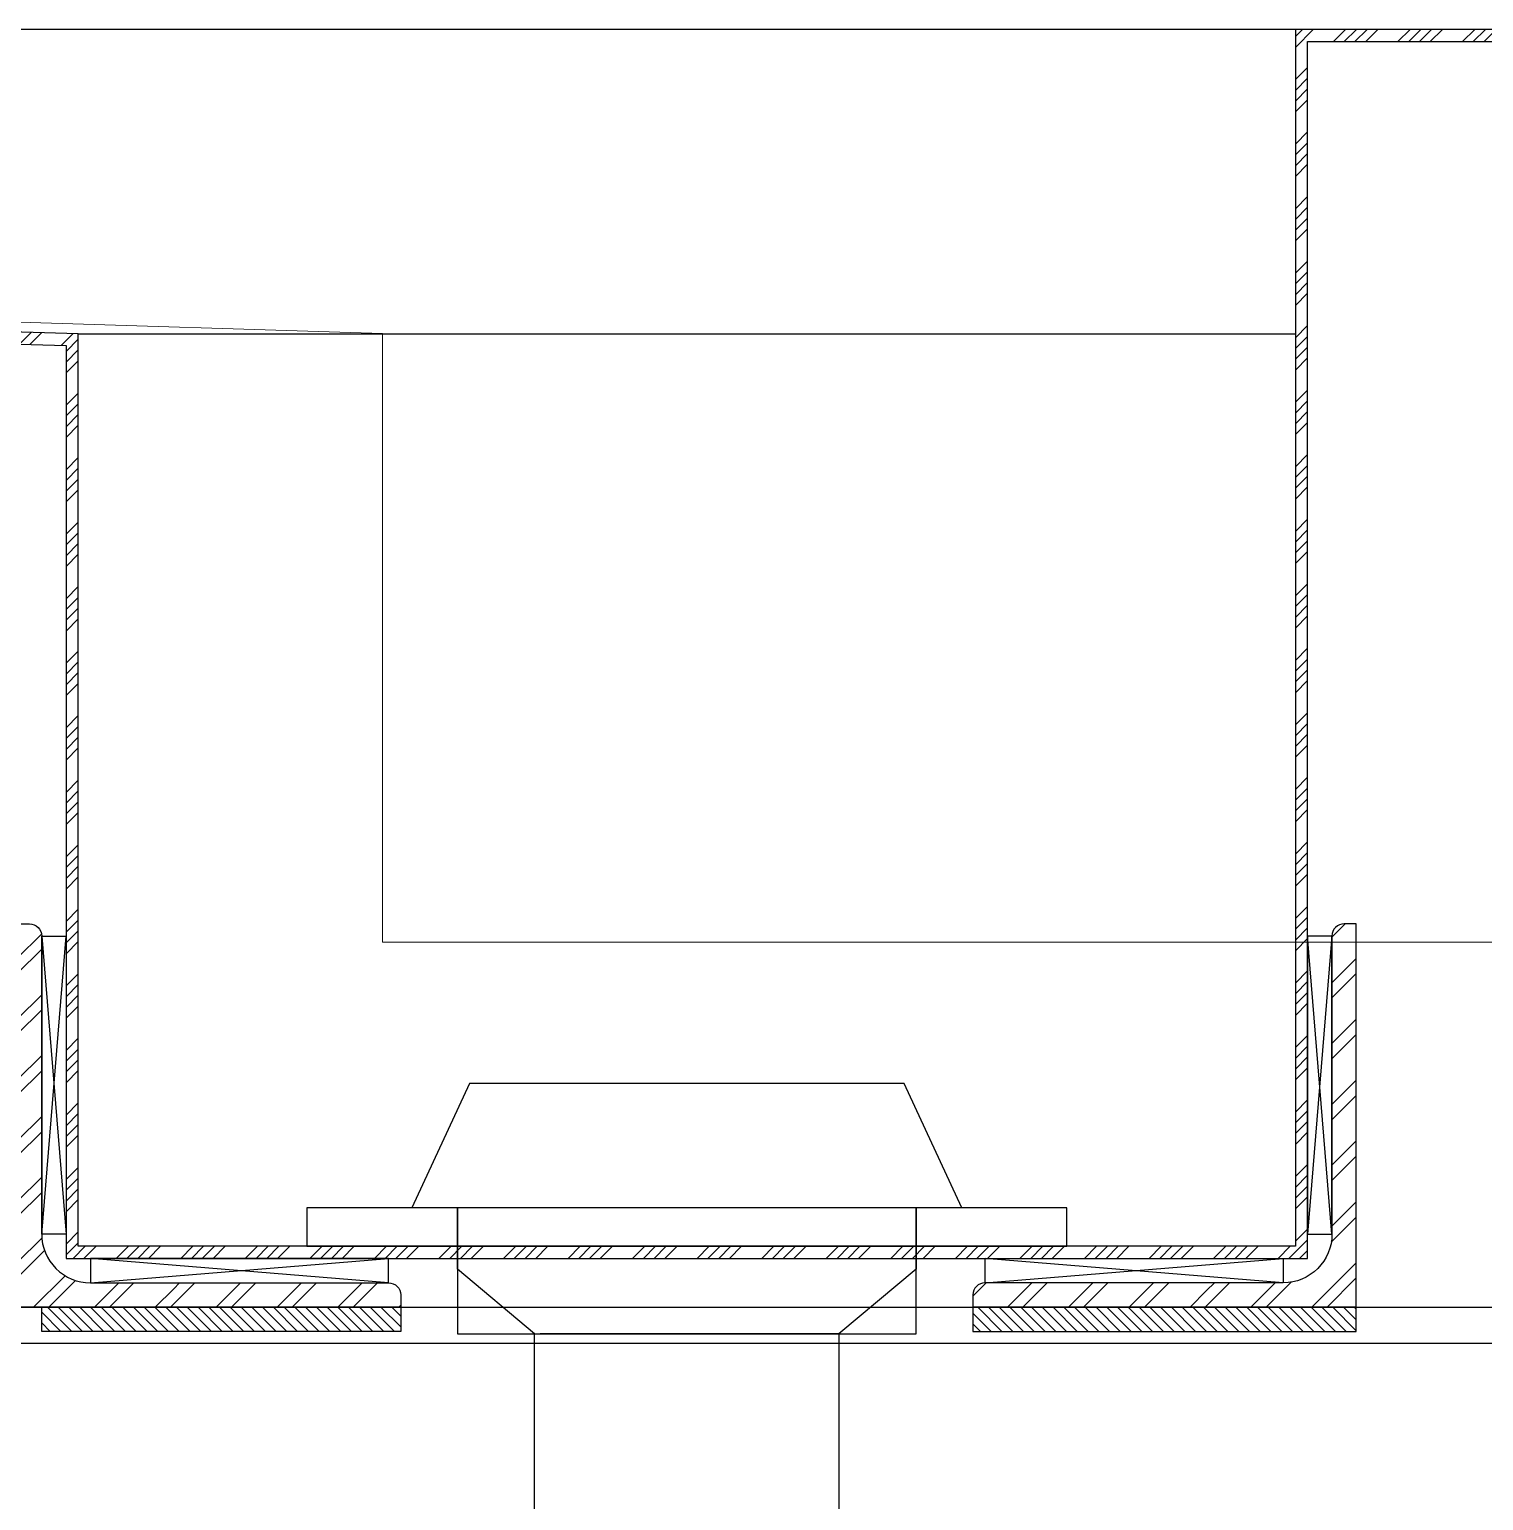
# Model space of a CAD drawing. Header units: millimetres. Extents: x 434053 to 1059003, y -2417481 to 936527.
# Drawn here: x 641811.5 to 642050.5, y -2247358 to -2247116.2 of the extents above; entities that cross this region are included whole.
import ezdxf

# ---------------------------------------------------------------- set-up
doc = ezdxf.new("R2010")
doc.units = ezdxf.units.MM
doc.header["$LTSCALE"] = 1000
doc.header["$MEASUREMENT"] = 0
doc.linetypes.add('HIDDEN', pattern=[9.525, 6.35, -3.175])
doc.linetypes.add('HIDDENX2', pattern=[19.05, 12.7, -6.35])
doc.layers.get('Defpoints').update_dxf_attribs({"color": 6})
doc.layers.add('A-DETL-0001', color=4, linetype='Continuous', lineweight=15)
for name, color, linetype in [('ALUM-V', 11, 'Continuous'), ('ELASTOMER-V', 241, 'Continuous'), ('HZHZNEWPLOTLAYER#@$TT', 7, 'Continuous'), ('STEEL', 3, 'Continuous'), ('STEEL-V', 71, 'Continuous'), ('SUS', 204, 'Continuous'), ('SUS-V', 201, 'Continuous'), ('WELD', 6, 'Continuous')]:
    doc.layers.add(name, color=color, linetype=linetype)
pattern_1 = [(225, (-32659.764, 70583.725), (-2e-15, -10.0013183), [20]), (225, (-32659.764, 70586.225), (-2e-15, -10.0013183), [20])]

# ---------------------------------------------------------------- blocks, each defined once
blk = doc.blocks.new('*U466')
at = {"color": 8, "linetype": 'HIDDENX2'}
for p, q in [((-35.69, 26.74), (-45.2, 6.35)), ((35.69, 26.74), (-35.69, 26.74)), ((45.2, 6.35), (35.69, 26.74)), ((-62.45, 6.35), (-62.45, 0)), ((62.45, 6.35), (-62.45, 6.35)), ((-37.7, -3.76), (-37.7, 6.35)), ((-37.7, 6.35), (-37.7, -14.41)), ((37.7, -14.41), (37.7, 6.35)), ((37.7, 6.35), (37.7, -3.76)), ((62.45, 0), (62.45, 6.35)), ((-62.45, 0), (62.45, 0)), ((-25, -14.41), (-37.7, -3.76)), ((37.7, -3.76), (25, -14.41)), ((-37.7, -14.41), (37.7, -14.41)), ((-25, -14.41), (25, -14.41)), ((25, -14.41), (-24.07, -14.41)), ((25, -14.41), (25, -219.03))]:
    blk.add_line(p, q, dxfattribs=at)
blk.add_lwpolyline([(0, -219.03, -0.393975), (25, -219.03, -0.393975), (0, -219.03, -0.393975), (-25, -219.03), (-25, -14.41)], format="xyb", dxfattribs=at)
blk = doc.blocks.new('A$C4EA60FE4')
at = {"layer": 'STEEL-V', "linetype": 'ByBlock'}
h = blk.add_hatch(dxfattribs=at)
h.set_pattern_fill('GEOL7', color=256, scale=20, angle=90, style=0, pattern_type=2)
h.set_pattern_definition(pattern_1)
edge = h.paths.add_edge_path()
edge.add_line((354.23, 569.46), (291.23, 569.46))
edge.add_line((291.23, 569.46), (291.23, 632.46))
edge.add_line((291.23, 632.46), (293.23, 632.46))
edge.add_arc((293.23, 630.46), 2, 0, 90, ccw=False)
edge.add_line((295.23, 630.46), (295.23, 581.46))
edge.add_arc((303.23, 581.46), 8, 180, 270)
edge.add_line((303.23, 573.46), (352.23, 573.46))
edge.add_arc((352.23, 571.46), 2, 0, 90, ccw=False)
edge.add_line((354.23, 571.46), (354.23, 569.46))
h = blk.add_hatch(dxfattribs=at)
h.set_pattern_fill('GEOL7', color=256, scale=20, angle=90, style=0, pattern_type=2)
h.set_pattern_definition(pattern_1)
edge = h.paths.add_edge_path()
edge.add_line((448.23, 569.46), (511.23, 569.46))
edge.add_line((511.23, 569.46), (511.23, 632.46))
edge.add_line((511.23, 632.46), (509.23, 632.46))
edge.add_arc((509.23, 630.46), 2, 450, 540)
edge.add_line((507.23, 630.46), (507.23, 581.46))
edge.add_arc((499.23, 581.46), 8, 270, 360, ccw=False)
edge.add_line((499.23, 573.46), (450.23, 573.46))
edge.add_arc((450.23, 571.46), 2, 450, 540)
edge.add_line((448.23, 571.46), (448.23, 569.46))
at = {"layer": 'SUS-V', "linetype": 'ByBlock'}
h = blk.add_hatch(dxfattribs=at)
h.set_pattern_fill('ANSI34', color=256, scale=10, style=0)
h.set_pattern_definition([(45, (-32659.764, 70583.725), (-5.30330086, 5.30330086), []), (45, (-32657.996, 70583.725), (-5.30330086, 5.30330086), []), (45, (-32656.2286, 70583.725), (-5.30330086, 5.30330086), []), (45, (-32654.461, 70583.725), (-5.30330086, 5.30330086), [])])
h.paths.add_polyline_path([(545.23, 732.99), (545.23, 779.46), (501.23, 779.46), (501.23, 579.46), (301.23, 579.46), (301.23, 729.46), (251.23, 730.89), (250.52, 705.9), (252.51, 705.84), (253.17, 728.84), (299.23, 727.52), (299.23, 577.46), (503.23, 577.46), (503.23, 777.46), (543.23, 777.46), (543.23, 732.99)])
at = {"layer": 'WELD'}
h = blk.add_hatch(dxfattribs=at)
h.set_pattern_fill('ANSI31', color=256, scale=10, angle=-90, style=0)
h.set_pattern_definition([(315, (27775.963, -90935.7643), (0.883883476, 0.883883476), [])])
h.paths.add_polyline_path([(354.23, 565.47), (295.23, 565.47), (295.23, 569.46), (354.23, 569.46)])
h = blk.add_hatch(dxfattribs=at)
h.set_pattern_fill('ANSI31', color=256, scale=10, angle=90, style=0)
h.set_pattern_definition([(135, (-26969.5072, 91904.69), (-0.883883476, -0.883883476), [])])
h.paths.add_polyline_path([(448.23, 565.47), (511.23, 565.47), (511.23, 569.46), (448.23, 569.46)])
at = {"layer": 'ALUM-V', "linetype": 'HIDDEN'}
blk.add_line((501.23, 779.46), (-1445.77, 779.46), dxfattribs=at)
at = {"layer": 'Defpoints'}
for points in [[(354.23, 565.47), (295.23, 565.47), (295.23, 569.46), (354.23, 569.46)], [(448.23, 565.47), (511.23, 565.47), (511.23, 569.46), (448.23, 569.46)]]:
    blk.add_lwpolyline(points, close=True, dxfattribs=at)
at = {"layer": 'ELASTOMER-V', "linetype": 'HIDDEN'}
for p, q in [((295.23, 630.46), (299.23, 581.46)), ((295.23, 581.46), (299.23, 630.46)), ((507.23, 630.46), (503.23, 581.46)), ((507.23, 581.46), (503.23, 630.46)), ((352.23, 573.46), (303.23, 577.46)), ((303.23, 573.46), (352.23, 577.46)), ((450.23, 573.46), (499.23, 577.46)), ((499.23, 573.46), (450.23, 577.46))]:
    blk.add_line(p, q, dxfattribs=at)
for points in [[(295.23, 581.46), (295.23, 630.46), (299.23, 630.46), (299.23, 581.46)], [(507.23, 581.46), (507.23, 630.46), (503.23, 630.46), (503.23, 581.46)], [(303.23, 573.46), (352.23, 573.46), (352.23, 577.46), (303.23, 577.46)], [(499.23, 573.46), (450.23, 573.46), (450.23, 577.46), (499.23, 577.46)]]:
    blk.add_lwpolyline(points, close=True, dxfattribs=at)
at = {"layer": 'STEEL'}
for points in [[(354.23, 569.46), (291.23, 569.46), (291.23, 632.46), (293.23, 632.46, -0.414214), (295.23, 630.46), (295.23, 581.46, 0.414214), (303.23, 573.46), (352.23, 573.46, -0.414214), (354.23, 571.46)], [(448.23, 569.46), (511.23, 569.46), (511.23, 632.46), (509.23, 632.46, 0.414214), (507.23, 630.46), (507.23, 581.46, -0.414214), (499.23, 573.46), (450.23, 573.46, 0.414214), (448.23, 571.46)]]:
    blk.add_lwpolyline(points, format="xyb", close=True, dxfattribs=at)
at = {"layer": 'STEEL-V', "linetype": 'ByBlock'}
blk.add_line((291.23, 569.46), (448.23, 569.46), dxfattribs=at)
at = {"layer": 'STEEL-V', "linetype": 'HIDDEN'}
blk.add_line((581.23, 563.46), (-1348.77, 563.46), dxfattribs=at)
at = {"layer": 'STEEL-V', "linetype": 'ByBlock'}
blk.add_lwpolyline([(581.23, 429.46), (-1348.77, 429.46), (-1348.77, 569.46), (581.23, 569.46)], dxfattribs=at)
at = {"layer": 'SUS'}
blk.add_lwpolyline([(545.23, 732.99), (545.23, 779.46), (501.23, 779.46), (501.23, 579.46), (301.23, 579.46), (301.23, 729.46), (251.23, 730.89), (250.52, 705.9), (252.51, 705.84), (253.17, 728.84), (299.23, 727.52), (299.23, 577.46), (503.23, 577.46), (503.23, 777.46), (543.23, 777.46), (543.23, 732.99)], close=True, dxfattribs=at)
at = {"layer": 'SUS-V', "linetype": 'HIDDEN'}
blk.add_line((301.23, 729.46), (501.23, 729.46), dxfattribs=at)
at = {"linetype": 'ByBlock'}
blk.add_blockref('*U466', (401.23, 579.46), dxfattribs=at)
blk = doc.blocks.new('A$C6AE5520D')
at = {"layer": 'A-DETL-0001'}
blk.add_lwpolyline([(15977.23, 9115.14), (16177.23, 9115.14), (16177.23, 9165.14), (16177.23, 9265.14), (16202.23, 9265.14), (16377.23, 9265.14), (16377.23, 8715.14), (16202.23, 8715.14), (14177.24, 8715.14), (14177.24, 8965.14), (14227.24, 8965.14), (14227.24, 9015.14), (14177.24, 9015.14), (14177.24, 9265.14), (14377.24, 9265.14), (15977.23, 9215.14)], close=True, dxfattribs=at)
blk.add_blockref('A$C4EA60FE4', (15626.01, 8485.67))

msp = doc.modelspace()

# ---------------------------------------------------------------- block references
at = {"layer": 'HZHZNEWPLOTLAYER#@$TT'}
msp.add_blockref('A$C6AE5520D', (625892.32, -2256381.35), dxfattribs=at)

doc.saveas('drawing.dxf')
